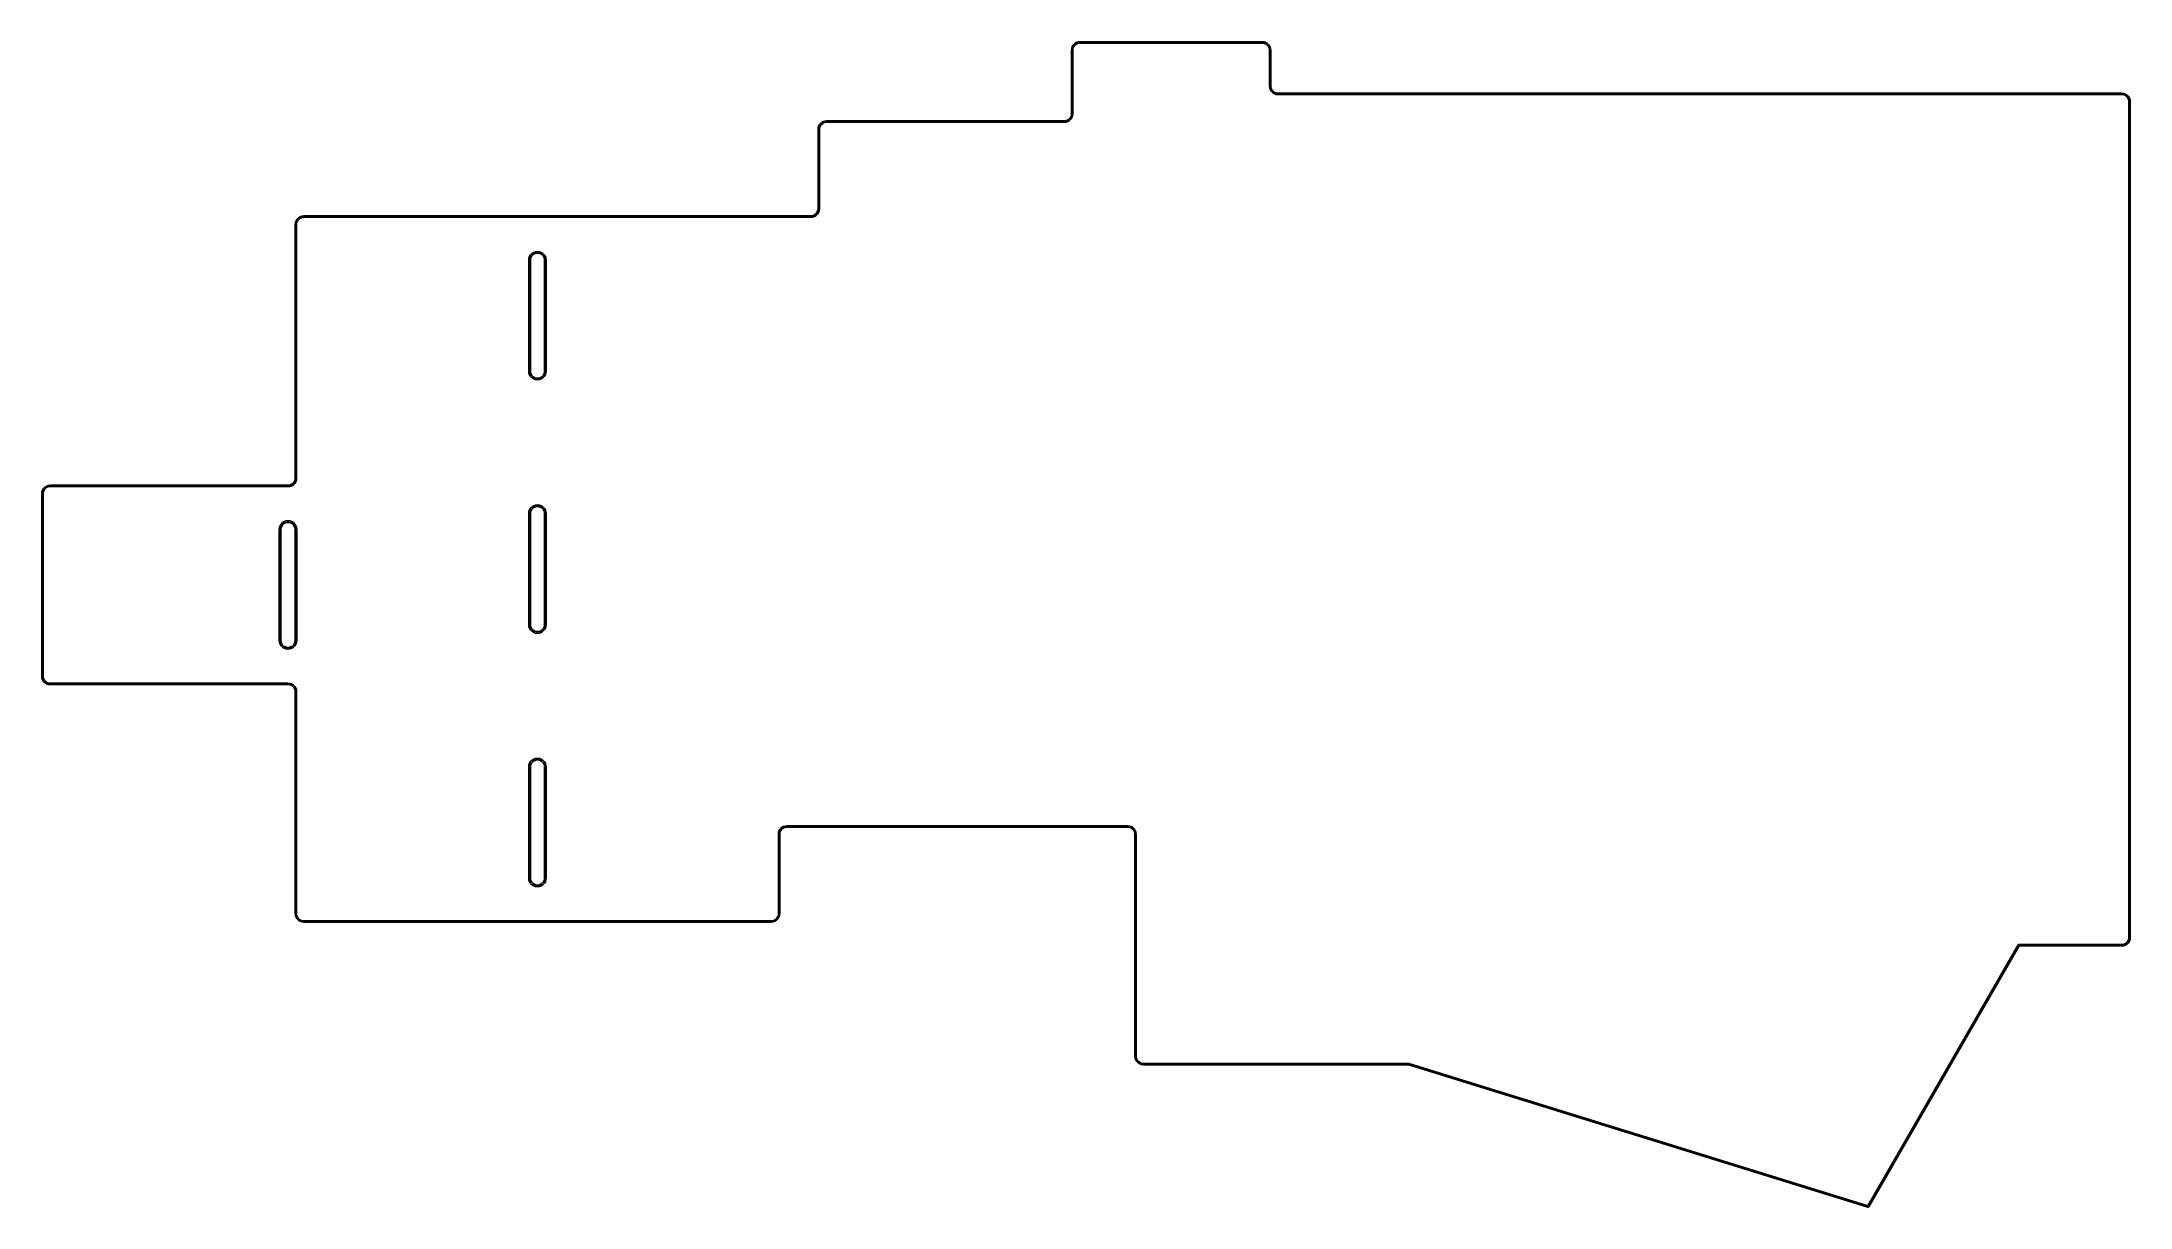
# Model space of a CAD drawing. Extents: x -1.09 to 5.07, y -2.63 to 0.81.
import ezdxf

# ---------------------------------------------------------------- set-up
doc = ezdxf.new("R2010")
doc.units = 0
doc.header["$MEASUREMENT"] = 0
doc.layers.add('BLACK', color=7, linetype='CONTINUOUS')

msp = doc.modelspace()

# ---------------------------------------------------------------- linework, layer by layer
at = {"layer": 'BLACK', "linetype": 'CONTINUOUS'}
for p, q in [((1.95546, 0.798897), (1.95947, 0.80291)), ((1.95947, 0.80291), (1.96427, 0.80593)), ((1.96381, 0.801336), (1.96004, 0.798328)), ((1.96816, 0.803429), (1.96381, 0.801336)), ((1.96427, 0.80593), (1.96963, 0.807804)), ((1.97286, 0.804503), (1.96816, 0.803429)), ((1.96963, 0.807804), (1.97527, 0.80844)), ((1.97527, 0.804503), (1.97286, 0.804503)), ((1.97527, 0.80844), (1.97527, 0.80844)), ((1.97527, 0.80844), (1.97527, 0.80844)), ((1.97527, 0.80844), (2.51292, 0.80844)), ((2.51292, 0.804503), (1.97527, 0.804503)), ((2.51292, 0.80844), (2.51292, 0.80844)), ((2.51292, 0.80844), (2.51856, 0.807804)), ((2.51292, 0.80844), (2.51292, 0.80844)), ((2.51533, 0.804503), (2.51292, 0.804503)), ((2.52003, 0.803429), (2.51533, 0.804503)), ((2.51856, 0.807804), (2.52391, 0.80593)), ((2.52438, 0.801336), (2.52003, 0.803429)), ((2.52391, 0.80593), (2.52872, 0.80291)), ((2.52815, 0.798328), (2.52438, 0.801336)), ((2.52872, 0.80291), (2.53273, 0.798897)), ((1.94993, 0.783096), (1.95056, 0.788735)), ((1.94993, 0.783095), (1.94993, 0.783096)), ((1.94993, 0.596088), (1.94993, 0.783095)), ((1.95056, 0.788735), (1.95244, 0.794092)), ((1.95244, 0.794092), (1.95546, 0.798897)), ((1.95494, 0.79021), (1.95386, 0.785507)), ((1.95386, 0.785507), (1.95386, 0.783095)), ((1.95386, 0.783095), (1.95386, 0.596088)), ((1.95703, 0.794557), (1.95494, 0.79021)), ((1.96004, 0.798328), (1.95703, 0.794557)), ((2.53116, 0.794557), (2.52815, 0.798328)), ((2.53325, 0.79021), (2.53116, 0.794557)), ((2.53273, 0.798897), (2.53575, 0.794092)), ((2.53433, 0.785507), (2.53325, 0.79021)), ((2.53433, 0.783095), (2.53433, 0.785507)), ((2.53433, 0.677904), (2.53433, 0.783095)), ((2.53575, 0.794092), (2.53763, 0.788735)), ((2.53763, 0.788735), (2.53826, 0.783096)), ((2.53826, 0.783096), (2.53826, 0.783095)), ((2.53826, 0.783095), (2.53826, 0.783095)), ((2.53826, 0.783095), (2.53826, 0.677904)), ((2.53433, 0.6779), (2.53433, 0.677904)), ((2.53496, 0.672264), (2.53433, 0.6779)), ((2.53684, 0.666907), (2.53496, 0.672264)), ((2.53986, 0.662101), (2.53684, 0.666907)), ((2.53826, 0.677904), (2.53826, 0.677903)), ((2.53826, 0.677903), (2.53826, 0.677903)), ((2.53826, 0.677903), (2.53826, 0.677903)), ((2.53826, 0.677903), (2.53826, 0.675491)), ((2.53826, 0.675491), (2.53934, 0.670788)), ((2.53934, 0.670788), (2.54143, 0.666442)), ((2.54387, 0.658088), (2.53986, 0.662101)), ((2.54143, 0.666442), (2.54444, 0.66267)), ((2.54867, 0.655069), (2.54387, 0.658088)), ((2.54444, 0.66267), (2.54821, 0.659662)), ((2.54821, 0.659662), (2.55256, 0.657569)), ((2.55403, 0.653194), (2.54867, 0.655069)), ((2.55256, 0.657569), (2.55726, 0.656496)), ((2.55967, 0.652559), (2.55403, 0.653194)), ((2.55726, 0.656496), (2.55967, 0.656496)), ((2.55967, 0.656496), (2.55967, 0.656496)), ((2.55967, 0.656496), (2.55967, 0.656496)), ((2.55967, 0.656496), (5.04921, 0.656496)), ((5.04921, 0.652559), (2.55967, 0.652559)), ((2.55967, 0.652559), (2.55967, 0.652559)), ((2.55967, 0.652559), (2.55967, 0.652559)), ((5.04921, 0.656496), (5.04921, 0.656496)), ((5.04921, 0.656496), (5.05485, 0.655861)), ((5.05163, 0.652559), (5.04921, 0.652559)), ((5.04921, 0.652559), (5.04921, 0.652559)), ((5.04921, 0.652559), (5.04921, 0.652559)), ((5.05633, 0.651486), (5.05163, 0.652559)), ((5.05485, 0.655861), (5.06021, 0.653987)), ((5.06068, 0.649394), (5.05633, 0.651486)), ((5.06021, 0.653987), (5.06502, 0.650968)), ((5.06445, 0.646386), (5.06068, 0.649394)), ((5.06746, 0.642614), (5.06445, 0.646386)), ((5.06502, 0.650968), (5.06903, 0.646955)), ((5.06955, 0.638267), (5.06746, 0.642614)), ((5.06903, 0.646955), (5.07205, 0.642149)), ((5.07062, 0.633564), (5.06955, 0.638267)), ((5.07062, 0.631156), (5.07062, 0.633564)), ((5.07062, 0.631152), (5.07062, 0.631156)), ((5.07062, -1.83501), (5.07062, 0.631152)), ((5.07062, 0.631152), (5.07062, 0.631152)), ((5.07062, 0.631152), (5.07062, 0.631152)), ((5.07062, 0.631152), (5.07062, 0.631152)), ((5.07205, 0.642149), (5.07392, 0.636792)), ((5.07392, 0.636792), (5.07456, 0.631151)), ((5.07456, 0.631151), (5.07456, 0.631151)), ((5.07456, 0.631151), (5.07456, -1.83501)), ((1.20189, 0.549336), (1.20253, 0.554975)), ((1.20253, 0.554975), (1.2044, 0.560332)), ((1.2044, 0.560332), (1.20742, 0.565137)), ((1.20691, 0.556451), (1.20583, 0.551748)), ((1.209, 0.560797), (1.20691, 0.556451)), ((1.20742, 0.565137), (1.21144, 0.56915)), ((1.21201, 0.564569), (1.209, 0.560797)), ((1.21144, 0.56915), (1.21624, 0.57217)), ((1.21578, 0.567576), (1.21201, 0.564569)), ((1.22012, 0.569669), (1.21578, 0.567576)), ((1.21624, 0.57217), (1.2216, 0.574044)), ((1.22483, 0.570743), (1.22012, 0.569669)), ((1.2216, 0.574044), (1.22724, 0.57468)), ((1.22724, 0.570743), (1.22483, 0.570743)), ((1.22724, 0.57468), (1.22724, 0.57468)), ((1.22724, 0.57468), (1.22724, 0.57468)), ((1.22724, 0.57468), (1.92852, 0.57468)), ((1.92852, 0.570743), (1.22724, 0.570743)), ((1.92852, 0.57468), (1.92852, 0.57468)), ((1.92852, 0.57468), (1.92852, 0.57468)), ((1.92852, 0.57468), (1.93093, 0.57468)), ((1.93416, 0.571378), (1.92852, 0.570743)), ((1.92852, 0.570743), (1.92852, 0.570743)), ((1.93093, 0.57468), (1.93563, 0.575753)), ((1.93952, 0.573253), (1.93416, 0.571378)), ((1.93563, 0.575753), (1.93998, 0.577846)), ((1.94432, 0.576272), (1.93952, 0.573253)), ((1.93998, 0.577846), (1.94375, 0.580854)), ((1.94375, 0.580854), (1.94676, 0.584626)), ((1.94833, 0.580285), (1.94432, 0.576272)), ((1.94676, 0.584626), (1.94885, 0.588972)), ((1.95135, 0.585091), (1.94833, 0.580285)), ((1.94885, 0.588972), (1.94993, 0.593675)), ((1.94993, 0.593675), (1.94993, 0.596088)), ((1.94993, 0.596088), (1.94993, 0.596088)), ((1.94993, 0.596088), (1.94993, 0.596088)), ((1.95323, 0.590448), (1.95135, 0.585091)), ((1.95386, 0.596088), (1.95323, 0.590448)), ((1.20189, 0.315576), (1.20189, 0.549336)), ((1.20189, 0.549336), (1.20189, 0.549336)), ((1.20583, 0.551748), (1.20583, 0.549336)), ((1.20583, 0.549336), (1.20583, 0.315576)), ((1.19873, 0.304114), (1.20082, 0.30846)), ((1.20082, 0.30846), (1.20189, 0.313164)), ((1.20189, 0.313164), (1.20189, 0.315576)), ((1.20189, 0.315576), (1.20189, 0.315576)), ((1.20189, 0.315576), (1.20189, 0.315576)), ((1.2052, 0.309936), (1.20332, 0.304579)), ((1.20583, 0.315576), (1.2052, 0.309936)), ((-0.34092, 0.268824), (-0.340285, 0.274464)), ((-0.34092, -0.479208), (-0.34092, 0.268824)), ((-0.340285, 0.274464), (-0.33841, 0.27982)), ((-0.33841, 0.27982), (-0.335391, 0.284626)), ((-0.33591, 0.275939), (-0.336983, 0.271236)), ((-0.336983, 0.271236), (-0.336983, 0.268824)), ((-0.336983, 0.268824), (-0.336983, -0.479208)), ((-0.333817, 0.280285), (-0.33591, 0.275939)), ((-0.335391, 0.284626), (-0.331378, 0.288639)), ((-0.330809, 0.284057), (-0.333817, 0.280285)), ((-0.331378, 0.288639), (-0.326572, 0.291658)), ((-0.327037, 0.287065), (-0.330809, 0.284057)), ((-0.322691, 0.289158), (-0.327037, 0.287065)), ((-0.326572, 0.291658), (-0.321215, 0.293533)), ((-0.317988, 0.290231), (-0.322691, 0.289158)), ((-0.321215, 0.293533), (-0.315576, 0.294168)), ((-0.315576, 0.290231), (-0.317988, 0.290231)), ((-0.315576, 0.294168), (1.18049, 0.294168)), ((1.18049, 0.290231), (-0.315576, 0.290231)), ((1.18049, 0.294168), (1.18049, 0.294168)), ((1.18049, 0.294168), (1.18049, 0.294168)), ((1.18049, 0.294168), (1.1829, 0.294168)), ((1.18613, 0.290867), (1.18049, 0.290231)), ((1.18049, 0.290231), (1.18049, 0.290231)), ((1.1829, 0.294168), (1.1876, 0.295242)), ((1.19148, 0.292741), (1.18613, 0.290867)), ((1.1876, 0.295242), (1.19195, 0.297335)), ((1.19629, 0.29576), (1.19148, 0.292741)), ((1.19195, 0.297335), (1.19572, 0.300342)), ((1.19572, 0.300342), (1.19873, 0.304114)), ((1.2003, 0.299774), (1.19629, 0.29576)), ((1.20332, 0.304579), (1.2003, 0.299774)), ((0.357968, 0.183755), (0.362848, 0.186821)), ((0.362848, 0.186821), (0.368288, 0.188725)), ((0.368288, 0.188725), (0.374016, 0.18937)), ((0.374016, 0.18937), (0.379743, 0.188725)), ((0.379743, 0.188725), (0.385183, 0.186821)), ((0.385183, 0.186821), (0.390063, 0.183755)), ((0.348278, 0.163632), (0.348923, 0.169359)), ((0.348278, -0.163632), (0.348278, 0.163632)), ((0.348923, 0.169359), (0.350826, 0.174799)), ((0.350826, 0.174799), (0.353893, 0.179679)), ((0.354434, 0.171743), (0.353002, 0.166398)), ((0.353002, 0.166398), (0.353002, 0.163632)), ((0.353002, 0.163632), (0.353002, -0.163632)), ((0.353893, 0.179679), (0.357968, 0.183755)), ((0.357201, 0.176535), (0.354434, 0.171743)), ((0.361113, 0.180447), (0.357201, 0.176535)), ((0.365905, 0.183214), (0.361113, 0.180447)), ((0.371249, 0.184646), (0.365905, 0.183214)), ((0.376782, 0.184646), (0.371249, 0.184646)), ((0.382127, 0.183214), (0.376782, 0.184646)), ((0.386919, 0.180447), (0.382127, 0.183214)), ((0.390831, 0.176535), (0.386919, 0.180447)), ((0.390063, 0.183755), (0.394139, 0.179679)), ((0.393597, 0.171743), (0.390831, 0.176535)), ((0.39503, 0.166398), (0.393597, 0.171743)), ((0.394139, 0.179679), (0.397205, 0.174799)), ((0.39503, 0.163632), (0.39503, 0.166398)), ((0.39503, -0.163632), (0.39503, 0.163632)), ((0.397205, 0.174799), (0.399109, 0.169359)), ((0.399109, 0.169359), (0.399754, 0.163632)), ((0.399754, 0.163632), (0.399754, -0.163632)), ((0.348923, -0.169359), (0.348278, -0.163632)), ((0.350826, -0.174799), (0.348923, -0.169359)), ((0.353893, -0.179679), (0.350826, -0.174799)), ((0.353002, -0.163632), (0.353002, -0.166398)), ((0.353002, -0.166398), (0.354434, -0.171743)), ((0.357968, -0.183755), (0.353893, -0.179679)), ((0.354434, -0.171743), (0.357201, -0.176535)), ((0.357201, -0.176535), (0.361113, -0.180447)), ((0.362848, -0.186821), (0.357968, -0.183755)), ((0.361113, -0.180447), (0.365905, -0.183214)), ((0.365905, -0.183214), (0.371249, -0.184646)), ((0.371249, -0.184646), (0.376782, -0.184646)), ((0.376782, -0.184646), (0.382127, -0.183214)), ((0.382127, -0.183214), (0.386919, -0.180447)), ((0.390063, -0.183755), (0.385183, -0.186821)), ((0.386919, -0.180447), (0.390831, -0.176535)), ((0.394139, -0.179679), (0.390063, -0.183755)), ((0.390831, -0.176535), (0.393597, -0.171743)), ((0.393597, -0.171743), (0.39503, -0.166398)), ((0.397205, -0.174799), (0.394139, -0.179679)), ((0.39503, -0.166398), (0.39503, -0.163632)), ((0.399109, -0.169359), (0.397205, -0.174799)), ((0.399754, -0.163632), (0.399109, -0.169359)), ((0.368288, -0.188725), (0.362848, -0.186821)), ((0.374016, -0.18937), (0.368288, -0.188725)), ((0.379743, -0.188725), (0.374016, -0.18937)), ((0.385183, -0.186821), (0.379743, -0.188725)), ((-0.347095, -0.494441), (-0.344087, -0.490669)), ((-0.344087, -0.490669), (-0.341994, -0.486323)), ((-0.339493, -0.490204), (-0.342513, -0.49501)), ((-0.341994, -0.486323), (-0.34092, -0.48162)), ((-0.34092, -0.48162), (-0.34092, -0.479208)), ((-0.337619, -0.484847), (-0.339493, -0.490204)), ((-0.336983, -0.479208), (-0.337619, -0.484847)), ((-1.08895, -0.52596), (-1.08832, -0.52032)), ((-1.08895, -1.06361), (-1.08895, -0.52596)), ((-1.08895, -0.52596), (-1.08895, -0.52596)), ((-1.08832, -0.52032), (-1.08644, -0.514963)), ((-1.08644, -0.514963), (-1.08342, -0.510158)), ((-1.08394, -0.518844), (-1.08501, -0.523548)), ((-1.08501, -0.523548), (-1.08501, -0.52596)), ((-1.08501, -0.52596), (-1.08501, -1.06361)), ((-1.08185, -0.514498), (-1.08394, -0.518844)), ((-1.08342, -0.510158), (-1.07941, -0.506145)), ((-1.07884, -0.510726), (-1.08185, -0.514498)), ((-1.07941, -0.506145), (-1.0746, -0.503125)), ((-1.07507, -0.507719), (-1.07884, -0.510726)), ((-1.07072, -0.505626), (-1.07507, -0.507719)), ((-1.0746, -0.503125), (-1.06925, -0.501251)), ((-1.06602, -0.504552), (-1.07072, -0.505626)), ((-1.06925, -0.501251), (-1.06361, -0.500615)), ((-1.06361, -0.504552), (-1.06602, -0.504552)), ((-1.06361, -0.500615), (-0.362328, -0.500615)), ((-0.362328, -0.504552), (-1.06361, -0.504552)), ((-0.362328, -0.500615), (-0.359916, -0.500615)), ((-0.356688, -0.503917), (-0.362328, -0.504552)), ((-0.359916, -0.500615), (-0.355213, -0.499542)), ((-0.351331, -0.502042), (-0.356688, -0.503917)), ((-0.355213, -0.499542), (-0.350866, -0.497449)), ((-0.346526, -0.499023), (-0.351331, -0.502042)), ((-0.350866, -0.497449), (-0.347095, -0.494441)), ((-0.342513, -0.49501), (-0.346526, -0.499023)), ((-0.385517, -0.619984), (-0.382451, -0.615104)), ((-0.382451, -0.615104), (-0.378375, -0.611029)), ((-0.375231, -0.614336), (-0.379143, -0.618249)), ((-0.378375, -0.611029), (-0.373495, -0.607962)), ((-0.370439, -0.61157), (-0.375231, -0.614336)), ((-0.373495, -0.607962), (-0.368055, -0.606059)), ((-0.365094, -0.610138), (-0.370439, -0.61157)), ((-0.368055, -0.606059), (-0.362328, -0.605413)), ((-0.359561, -0.610138), (-0.365094, -0.610138)), ((-0.362328, -0.605413), (-0.3566, -0.606059)), ((-0.354217, -0.61157), (-0.359561, -0.610138)), ((-0.3566, -0.606059), (-0.35116, -0.607962)), ((-0.349425, -0.614336), (-0.354217, -0.61157)), ((-0.35116, -0.607962), (-0.34628, -0.611029)), ((-0.345513, -0.618249), (-0.349425, -0.614336)), ((-0.34628, -0.611029), (-0.342205, -0.615104)), ((-0.342205, -0.615104), (-0.339138, -0.619984)), ((0.348278, -0.5844), (0.348923, -0.578672)), ((0.348278, -0.911663), (0.348278, -0.5844)), ((0.348278, -0.5844), (0.348278, -0.5844)), ((0.348923, -0.578672), (0.350826, -0.573232)), ((0.350826, -0.573232), (0.353893, -0.568352)), ((0.354434, -0.576289), (0.353002, -0.581633)), ((0.353002, -0.581633), (0.353002, -0.5844)), ((0.353002, -0.5844), (0.353002, -0.911663)), ((0.353893, -0.568352), (0.357968, -0.564277)), ((0.357201, -0.571497), (0.354434, -0.576289)), ((0.361113, -0.567584), (0.357201, -0.571497)), ((0.357968, -0.564277), (0.362848, -0.56121)), ((0.365905, -0.564818), (0.361113, -0.567584)), ((0.362848, -0.56121), (0.368288, -0.559307)), ((0.371249, -0.563386), (0.365905, -0.564818)), ((0.368288, -0.559307), (0.374016, -0.558661)), ((0.376782, -0.563386), (0.371249, -0.563386)), ((0.374016, -0.558661), (0.379743, -0.559307)), ((0.382127, -0.564818), (0.376782, -0.563386)), ((0.379743, -0.559307), (0.385183, -0.56121)), ((0.386919, -0.567584), (0.382127, -0.564818)), ((0.385183, -0.56121), (0.390063, -0.564277)), ((0.390831, -0.571497), (0.386919, -0.567584)), ((0.390063, -0.564277), (0.394139, -0.568352)), ((0.393597, -0.576289), (0.390831, -0.571497)), ((0.39503, -0.581633), (0.393597, -0.576289)), ((0.394139, -0.568352), (0.397205, -0.573232)), ((0.39503, -0.5844), (0.39503, -0.581633)), ((0.39503, -0.911663), (0.39503, -0.5844)), ((0.397205, -0.573232), (0.399109, -0.578672)), ((0.399109, -0.578672), (0.399754, -0.5844)), ((0.399754, -0.5844), (0.399754, -0.911663)), ((-0.388066, -0.631152), (-0.387421, -0.625424)), ((-0.388066, -0.958415), (-0.388066, -0.631152)), ((-0.387421, -0.625424), (-0.385517, -0.619984)), ((-0.381909, -0.623041), (-0.383342, -0.628385)), ((-0.383342, -0.628385), (-0.383342, -0.631152)), ((-0.383342, -0.631152), (-0.383342, -0.958415)), ((-0.379143, -0.618249), (-0.381909, -0.623041)), ((-0.342746, -0.623041), (-0.345513, -0.618249)), ((-0.341314, -0.628385), (-0.342746, -0.623041)), ((-0.341314, -0.631152), (-0.341314, -0.628385)), ((-0.341314, -0.958415), (-0.341314, -0.631152)), ((-0.339138, -0.619984), (-0.337235, -0.625424)), ((-0.337235, -0.625424), (-0.33659, -0.631152)), ((-0.33659, -0.631152), (-0.33659, -0.958415)), ((0.348923, -0.917391), (0.348278, -0.911663)), ((0.348278, -0.911663), (0.348278, -0.911663)), ((0.350826, -0.922831), (0.348923, -0.917391)), ((0.353893, -0.927711), (0.350826, -0.922831)), ((0.353002, -0.911663), (0.353002, -0.91443)), ((0.353002, -0.91443), (0.354434, -0.919774)), ((0.354434, -0.919774), (0.357201, -0.924566)), ((0.390831, -0.924566), (0.393597, -0.919774)), ((0.393597, -0.919774), (0.39503, -0.91443)), ((0.397205, -0.922831), (0.394139, -0.927711)), ((0.39503, -0.91443), (0.39503, -0.911663)), ((0.39503, -0.911663), (0.39503, -0.911663)), ((0.399109, -0.917391), (0.397205, -0.922831)), ((0.399754, -0.911663), (0.399109, -0.917391)), ((0.399754, -0.911663), (0.399754, -0.911663)), ((-0.387421, -0.964143), (-0.388066, -0.958415)), ((-0.385517, -0.969583), (-0.387421, -0.964143)), ((-0.382451, -0.974463), (-0.385517, -0.969583)), ((-0.383342, -0.958415), (-0.383342, -0.961182)), ((-0.383342, -0.961182), (-0.381909, -0.966526)), ((-0.378375, -0.978538), (-0.382451, -0.974463)), ((-0.381909, -0.966526), (-0.379143, -0.971318)), ((-0.379143, -0.971318), (-0.375231, -0.975231)), ((-0.373495, -0.981605), (-0.378375, -0.978538)), ((-0.375231, -0.975231), (-0.370439, -0.977997)), ((-0.368055, -0.983508), (-0.373495, -0.981605)), ((-0.370439, -0.977997), (-0.365094, -0.979429)), ((-0.362328, -0.984154), (-0.368055, -0.983508)), ((-0.365094, -0.979429), (-0.359561, -0.979429)), ((-0.3566, -0.983508), (-0.362328, -0.984154)), ((-0.359561, -0.979429), (-0.354217, -0.977997)), ((-0.35116, -0.981605), (-0.3566, -0.983508)), ((-0.354217, -0.977997), (-0.349425, -0.975231)), ((-0.34628, -0.978538), (-0.35116, -0.981605)), ((-0.349425, -0.975231), (-0.345513, -0.971318)), ((-0.342205, -0.974463), (-0.34628, -0.978538)), ((-0.345513, -0.971318), (-0.342746, -0.966526)), ((-0.342746, -0.966526), (-0.341314, -0.961182)), ((-0.339138, -0.969583), (-0.342205, -0.974463)), ((-0.341314, -0.961182), (-0.341314, -0.958415)), ((-0.337235, -0.964143), (-0.339138, -0.969583)), ((-0.33659, -0.958415), (-0.337235, -0.964143)), ((0.357968, -0.931786), (0.353893, -0.927711)), ((0.357201, -0.924566), (0.361113, -0.928479)), ((0.362848, -0.934853), (0.357968, -0.931786)), ((0.361113, -0.928479), (0.365905, -0.931245)), ((0.368288, -0.936756), (0.362848, -0.934853)), ((0.365905, -0.931245), (0.371249, -0.932677)), ((0.374016, -0.937402), (0.368288, -0.936756)), ((0.371249, -0.932677), (0.376782, -0.932677)), ((0.379743, -0.936756), (0.374016, -0.937402)), ((0.376782, -0.932677), (0.382127, -0.931245)), ((0.385183, -0.934853), (0.379743, -0.936756)), ((0.382127, -0.931245), (0.386919, -0.928479)), ((0.390063, -0.931786), (0.385183, -0.934853)), ((0.386919, -0.928479), (0.390831, -0.924566)), ((0.394139, -0.927711), (0.390063, -0.931786)), ((-1.08832, -1.06925), (-1.08895, -1.06361)), ((-1.08895, -1.06361), (-1.08895, -1.06361)), ((-1.08644, -1.0746), (-1.08832, -1.06925)), ((-1.08342, -1.07941), (-1.08644, -1.0746)), ((-1.08501, -1.06361), (-1.08501, -1.06361)), ((-1.08501, -1.06361), (-1.08501, -1.06602)), ((-1.08501, -1.06602), (-1.08394, -1.07072)), ((-1.08394, -1.07072), (-1.08185, -1.07507)), ((-1.07941, -1.08342), (-1.08342, -1.07941)), ((-1.08185, -1.07507), (-1.07884, -1.07884)), ((-1.0746, -1.08644), (-1.07941, -1.08342)), ((-1.07884, -1.07884), (-1.07507, -1.08185)), ((-1.07507, -1.08185), (-1.07072, -1.08394)), ((-1.06925, -1.08832), (-1.0746, -1.08644)), ((-1.07072, -1.08394), (-1.06602, -1.08501)), ((-1.06361, -1.08895), (-1.06925, -1.08832)), ((-1.06602, -1.08501), (-1.06361, -1.08501)), ((-1.06361, -1.08501), (-0.362328, -1.08501)), ((-0.362328, -1.08895), (-1.06361, -1.08895)), ((-0.362328, -1.08501), (-0.356688, -1.08565)), ((-0.359916, -1.08895), (-0.362328, -1.08895)), ((-0.355213, -1.09003), (-0.359916, -1.08895)), ((-0.356688, -1.08565), (-0.351331, -1.08752)), ((-0.350866, -1.09212), (-0.355213, -1.09003)), ((-0.351331, -1.08752), (-0.346526, -1.09054)), ((-0.347095, -1.09513), (-0.350866, -1.09212)), ((-0.344087, -1.0989), (-0.347095, -1.09513)), ((-0.346526, -1.09054), (-0.342513, -1.09456)), ((-0.341994, -1.10324), (-0.344087, -1.0989)), ((-0.342513, -1.09456), (-0.339493, -1.09936)), ((-0.34092, -1.10795), (-0.341994, -1.10324)), ((-0.34092, -1.11036), (-0.34092, -1.10795)), ((-0.339493, -1.09936), (-0.337619, -1.10472)), ((-0.337619, -1.10472), (-0.336983, -1.11036)), ((-0.34092, -1.76489), (-0.34092, -1.11036)), ((-0.34092, -1.11036), (-0.34092, -1.11036)), ((-0.336983, -1.11036), (-0.336983, -1.76489)), ((0.348278, -1.33243), (0.348923, -1.3267)), ((0.348278, -1.65969), (0.348278, -1.33243)), ((0.348923, -1.3267), (0.350826, -1.32126)), ((0.350826, -1.32126), (0.353893, -1.31638)), ((0.354434, -1.32432), (0.353002, -1.32966)), ((0.353002, -1.32966), (0.353002, -1.33243)), ((0.353002, -1.33243), (0.353002, -1.65969)), ((0.353893, -1.31638), (0.357968, -1.31231)), ((0.357201, -1.31953), (0.354434, -1.32432)), ((0.361113, -1.31562), (0.357201, -1.31953)), ((0.357968, -1.31231), (0.362848, -1.30924)), ((0.365905, -1.31285), (0.361113, -1.31562)), ((0.362848, -1.30924), (0.368288, -1.30734)), ((0.371249, -1.31142), (0.365905, -1.31285)), ((0.368288, -1.30734), (0.374016, -1.30669)), ((0.376782, -1.31142), (0.371249, -1.31142)), ((0.374016, -1.30669), (0.379743, -1.30734)), ((0.382127, -1.31285), (0.376782, -1.31142)), ((0.379743, -1.30734), (0.385183, -1.30924)), ((0.386919, -1.31562), (0.382127, -1.31285)), ((0.385183, -1.30924), (0.390063, -1.31231)), ((0.390831, -1.31953), (0.386919, -1.31562)), ((0.390063, -1.31231), (0.394139, -1.31638)), ((0.393597, -1.32432), (0.390831, -1.31953)), ((0.39503, -1.32966), (0.393597, -1.32432)), ((0.394139, -1.31638), (0.397205, -1.32126)), ((0.39503, -1.33243), (0.39503, -1.32966)), ((0.39503, -1.65969), (0.39503, -1.33243)), ((0.397205, -1.32126), (0.399109, -1.3267)), ((0.399109, -1.3267), (0.399754, -1.33243)), ((0.399754, -1.33243), (0.399754, -1.65969)), ((1.08501, -1.53113), (1.08565, -1.52549)), ((1.08501, -1.76489), (1.08501, -1.53113)), ((1.08501, -1.53113), (1.08501, -1.53113)), ((1.08565, -1.52549), (1.08752, -1.52013)), ((1.08752, -1.52013), (1.09054, -1.51532)), ((1.09003, -1.52401), (1.08895, -1.52871)), ((1.08895, -1.52871), (1.08895, -1.53113)), ((1.08895, -1.53113), (1.08895, -1.53113)), ((1.08895, -1.53113), (1.08895, -1.53113)), ((1.08895, -1.53113), (1.08895, -1.76489)), ((1.09212, -1.51967), (1.09003, -1.52401)), ((1.09054, -1.51532), (1.09456, -1.51131)), ((1.09513, -1.51589), (1.09212, -1.51967)), ((1.09456, -1.51131), (1.09936, -1.50829)), ((1.0989, -1.51289), (1.09513, -1.51589)), ((1.10324, -1.51079), (1.0989, -1.51289)), ((1.09936, -1.50829), (1.10472, -1.50642)), ((1.10795, -1.50972), (1.10324, -1.51079)), ((1.10472, -1.50642), (1.11036, -1.50578)), ((1.11036, -1.50972), (1.10795, -1.50972)), ((1.11036, -1.50578), (1.11036, -1.50578)), ((1.11036, -1.50578), (2.11553, -1.50578)), ((2.11553, -1.50972), (1.11036, -1.50972)), ((1.11036, -1.50972), (1.11036, -1.50972)), ((1.11036, -1.50972), (1.11036, -1.50972)), ((2.11553, -1.50578), (2.12117, -1.50642)), ((2.11794, -1.50972), (2.11553, -1.50972)), ((2.11553, -1.50972), (2.11553, -1.50972)), ((2.11553, -1.50972), (2.11553, -1.50972)), ((2.12264, -1.51079), (2.11794, -1.50972)), ((2.12117, -1.50642), (2.12652, -1.50829)), ((2.12699, -1.51289), (2.12264, -1.51079)), ((2.12652, -1.50829), (2.13133, -1.51131)), ((2.13076, -1.51589), (2.12699, -1.51289)), ((2.13377, -1.51967), (2.13076, -1.51589)), ((2.13133, -1.51131), (2.13534, -1.51532)), ((2.13586, -1.52401), (2.13377, -1.51967)), ((2.13534, -1.51532), (2.13836, -1.52013)), ((2.13693, -1.52871), (2.13586, -1.52401)), ((2.13693, -1.53113), (2.13693, -1.52871)), ((2.13693, -2.18565), (2.13693, -1.53113)), ((2.13693, -1.53113), (2.13693, -1.53113)), ((2.13693, -1.53113), (2.13693, -1.53113)), ((2.13836, -1.52013), (2.14024, -1.52549)), ((2.14024, -1.52549), (2.14087, -1.53113)), ((2.14087, -1.53113), (2.14087, -1.53113)), ((2.14087, -1.53113), (2.14087, -2.18565)), ((0.348923, -1.66542), (0.348278, -1.65969)), ((0.353002, -1.65969), (0.353002, -1.66246)), ((0.353002, -1.66246), (0.354434, -1.66781)), ((0.393597, -1.66781), (0.39503, -1.66246)), ((0.39503, -1.66246), (0.39503, -1.65969)), ((0.39503, -1.65969), (0.39503, -1.65969)), ((0.399754, -1.65969), (0.399109, -1.66542)), ((0.350826, -1.67086), (0.348923, -1.66542)), ((0.353893, -1.67574), (0.350826, -1.67086)), ((0.357968, -1.67982), (0.353893, -1.67574)), ((0.354434, -1.66781), (0.357201, -1.6726)), ((0.357201, -1.6726), (0.361113, -1.67651)), ((0.362848, -1.68288), (0.357968, -1.67982)), ((0.361113, -1.67651), (0.365905, -1.67928)), ((0.368288, -1.68479), (0.362848, -1.68288)), ((0.365905, -1.67928), (0.371249, -1.68071)), ((0.374016, -1.68543), (0.368288, -1.68479)), ((0.371249, -1.68071), (0.376782, -1.68071)), ((0.379743, -1.68479), (0.374016, -1.68543)), ((0.376782, -1.68071), (0.382127, -1.67928)), ((0.385183, -1.68288), (0.379743, -1.68479)), ((0.382127, -1.67928), (0.386919, -1.67651)), ((0.390063, -1.67982), (0.385183, -1.68288)), ((0.386919, -1.67651), (0.390831, -1.6726)), ((0.394139, -1.67574), (0.390063, -1.67982)), ((0.390831, -1.6726), (0.393597, -1.66781)), ((0.397205, -1.67086), (0.394139, -1.67574)), ((0.399109, -1.66542), (0.397205, -1.67086)), ((-0.340285, -1.77053), (-0.34092, -1.76489)), ((-0.33841, -1.77588), (-0.340285, -1.77053)), ((-0.335391, -1.78069), (-0.33841, -1.77588)), ((-0.336983, -1.76489), (-0.336983, -1.7673)), ((-0.336983, -1.7673), (-0.33591, -1.772)), ((-0.33591, -1.772), (-0.333817, -1.77635)), ((-0.331378, -1.7847), (-0.335391, -1.78069)), ((-0.333817, -1.77635), (-0.330809, -1.78012)), ((-0.326572, -1.78772), (-0.331378, -1.7847)), ((-0.330809, -1.78012), (-0.327037, -1.78313)), ((-0.327037, -1.78313), (-0.322691, -1.78522)), ((-0.322691, -1.78522), (-0.317988, -1.78629)), ((-0.317988, -1.78629), (-0.315576, -1.78629)), ((-0.315576, -1.78629), (-0.140256, -1.78629)), ((-0.140256, -1.78629), (1.06361, -1.78629)), ((1.06361, -1.78629), (1.06602, -1.78629)), ((1.06602, -1.78629), (1.07072, -1.78522)), ((1.07072, -1.78522), (1.07507, -1.78313)), ((1.07941, -1.7847), (1.0746, -1.78772)), ((1.07507, -1.78313), (1.07884, -1.78012)), ((1.07884, -1.78012), (1.08185, -1.77635)), ((1.08342, -1.78069), (1.07941, -1.7847)), ((1.08185, -1.77635), (1.08394, -1.772)), ((1.08644, -1.77588), (1.08342, -1.78069)), ((1.08394, -1.772), (1.08501, -1.7673)), ((1.08501, -1.7673), (1.08501, -1.76489)), ((1.08501, -1.76489), (1.08501, -1.76489)), ((1.08832, -1.77053), (1.08644, -1.77588)), ((1.08895, -1.76489), (1.08832, -1.77053)), ((1.08895, -1.76489), (1.08895, -1.76489)), ((1.08895, -1.76489), (1.08895, -1.76489)), ((-0.321215, -1.7896), (-0.326572, -1.78772)), ((-0.315576, -1.79023), (-0.321215, -1.7896)), ((-0.140256, -1.79023), (-0.315576, -1.79023)), ((1.06361, -1.79023), (-0.140256, -1.79023)), ((1.06925, -1.7896), (1.06361, -1.79023)), ((1.06361, -1.79023), (1.06361, -1.79023)), ((1.06361, -1.79023), (1.06361, -1.79023)), ((1.0746, -1.78772), (1.06925, -1.7896)), ((5.06444, -1.85024), (5.06745, -1.84647)), ((5.06745, -1.84647), (5.06955, -1.84213)), ((5.07205, -1.84601), (5.06903, -1.85081)), ((5.06955, -1.84213), (5.07062, -1.83743)), ((5.07062, -1.83743), (5.07062, -1.83501)), ((5.07062, -1.83501), (5.07062, -1.83501)), ((5.07392, -1.84065), (5.07205, -1.84601)), ((5.07456, -1.83502), (5.07392, -1.84065)), ((5.07456, -1.83501), (5.07456, -1.83502)), ((5.07456, -1.83502), (5.07456, -1.83502)), ((4.30026, -2.62745), (4.74362, -1.85741)), ((4.74646, -1.86036), (4.30289, -2.63078)), ((4.74362, -1.85741), (4.74383, -1.85725)), ((4.74383, -1.85725), (4.74393, -1.857)), ((4.74393, -1.857), (4.74441, -1.8568)), ((4.74441, -1.8568), (4.74481, -1.85649)), ((4.74481, -1.85649), (4.74508, -1.85652)), ((4.74508, -1.85652), (4.74532, -1.85642)), ((4.74532, -1.85642), (5.04921, -1.85642)), ((5.04921, -1.86036), (4.74646, -1.86036)), ((5.04921, -1.85642), (5.04921, -1.85642)), ((5.04921, -1.85642), (5.05162, -1.85642)), ((5.04922, -1.86036), (5.04921, -1.86036)), ((5.04921, -1.86036), (5.04921, -1.86036)), ((5.04921, -1.86036), (5.04921, -1.86036)), ((5.04921, -1.86036), (5.04921, -1.86036)), ((5.05485, -1.85972), (5.04922, -1.86036)), ((5.05162, -1.85642), (5.05633, -1.85535)), ((5.06021, -1.85785), (5.05485, -1.85972)), ((5.05633, -1.85535), (5.06067, -1.85325)), ((5.06501, -1.85483), (5.06021, -1.85785)), ((5.06067, -1.85325), (5.06444, -1.85024)), ((5.06903, -1.85081), (5.06501, -1.85483)), ((2.13757, -2.19129), (2.13693, -2.18565)), ((2.13693, -2.18565), (2.13693, -2.18565)), ((2.13944, -2.19665), (2.13757, -2.19129)), ((2.14246, -2.20146), (2.13944, -2.19665)), ((2.14087, -2.18565), (2.14087, -2.18807)), ((2.14087, -2.18807), (2.14194, -2.19277)), ((2.14194, -2.19277), (2.14404, -2.19712)), ((2.14648, -2.20547), (2.14246, -2.20146)), ((2.14404, -2.19712), (2.14705, -2.20089)), ((2.15128, -2.20849), (2.14648, -2.20547)), ((2.14705, -2.20089), (2.15082, -2.2039)), ((2.15082, -2.2039), (2.15516, -2.20599)), ((2.15664, -2.21036), (2.15128, -2.20849)), ((2.15516, -2.20599), (2.15987, -2.20706)), ((2.16228, -2.211), (2.15664, -2.21036)), ((2.15987, -2.20706), (2.16228, -2.20706)), ((2.16228, -2.20706), (2.94537, -2.20706)), ((2.94508, -2.211), (2.16228, -2.211)), ((2.16228, -2.211), (2.16228, -2.211)), ((2.16228, -2.211), (2.16228, -2.211)), ((4.3006, -2.63168), (2.94508, -2.211)), ((2.94537, -2.20706), (2.94565, -2.20718)), ((2.94565, -2.20718), (2.94596, -2.20715)), ((2.94596, -2.20715), (4.30026, -2.62745)), ((4.30115, -2.63163), (4.3006, -2.63168)), ((4.30169, -2.6317), (4.30115, -2.63163)), ((4.30187, -2.63156), (4.30169, -2.6317)), ((4.3021, -2.63154), (4.30187, -2.63156)), ((4.30245, -2.63112), (4.3021, -2.63154)), ((4.30289, -2.63078), (4.30245, -2.63112))]:
    msp.add_line(p, q, dxfattribs=at)

doc.saveas('drawing.dxf')
